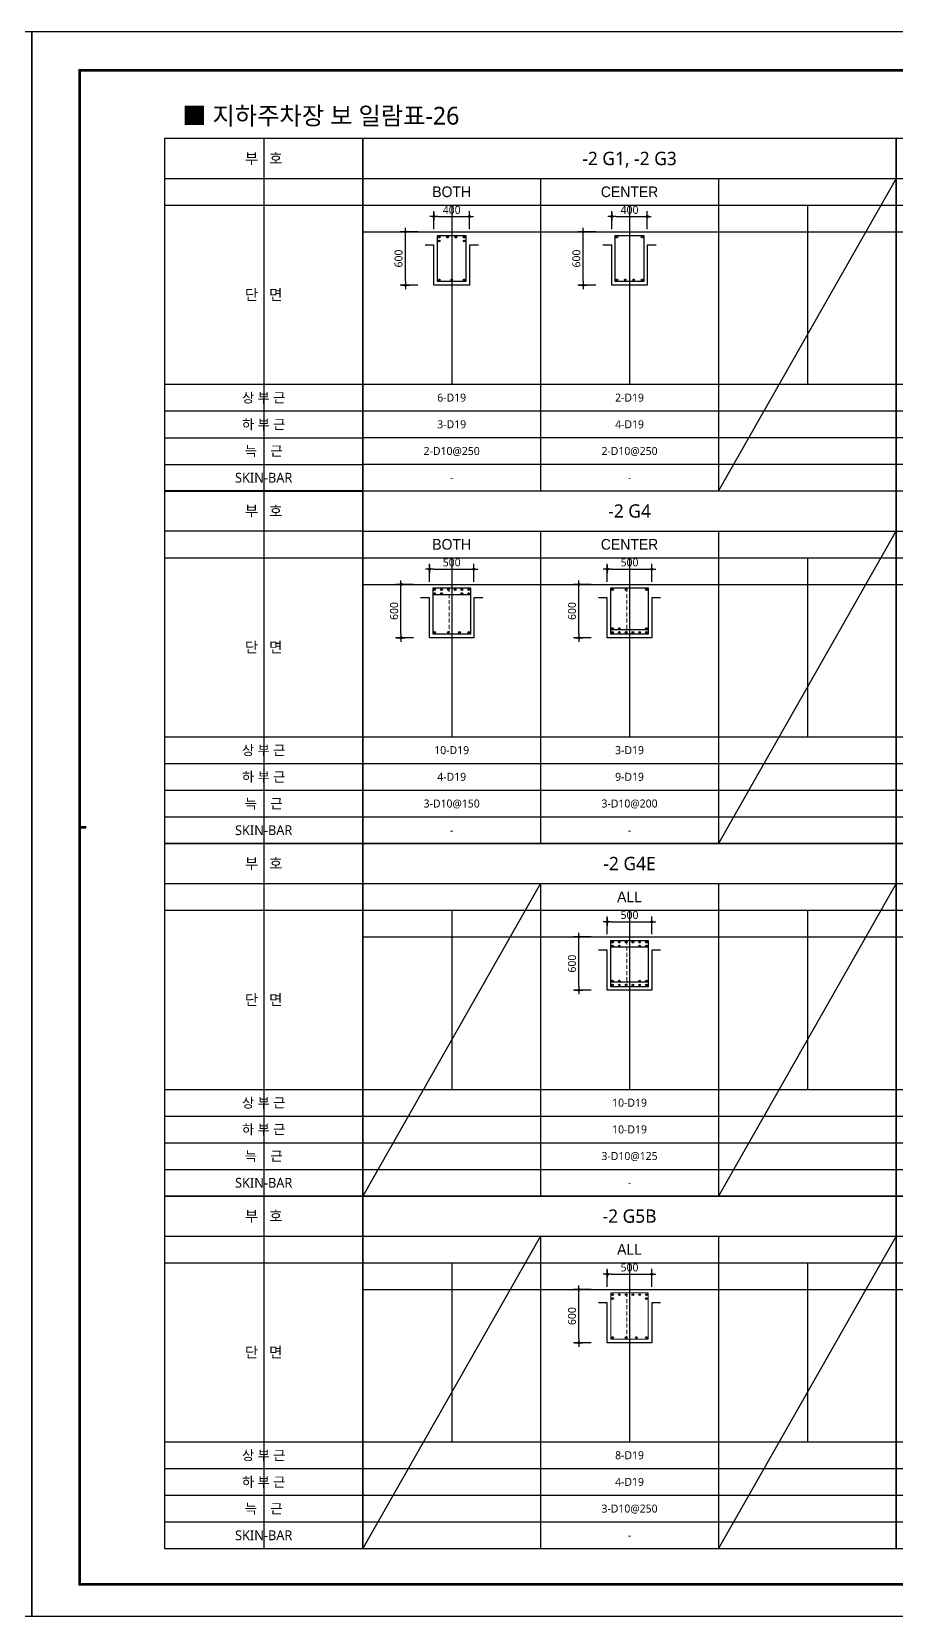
# Model space of a CAD drawing. Header units: millimetres. Extents: x 0 to 252030, y -124740 to 196020.
# Drawn here: x 50430 to 60153, y 71280 to 89100 of the extents above; entities that cross this region are included whole.
import ezdxf
from ezdxf.enums import TextEntityAlignment as Align

# ---------------------------------------------------------------- set-up
doc = ezdxf.new("R2010")
doc.units = ezdxf.units.MM
doc.header["$LTSCALE"] = 30
doc.linetypes.add('HID', pattern=[2.3, 1.5, -0.8])
doc.layers.get('DEFPOINTS').update_dxf_attribs({"color": 142})
for name, color, linetype in [('0-SEC1', 3, 'Continuous'), ('CON', 2, 'Continuous'), ('DIM', 7, 'Continuous'), ('ETC', 7, 'Continuous'), ('S-철근', 3, 'Continuous'), ('SHEET', 7, 'Continuous'), ('TEXT', 6, 'Continuous'), ('TXT', 3, 'Continuous'), ('XR-FORM_(도룡동)$0$Sheet', 7, 'Continuous')]:
    doc.layers.add(name, color=color, linetype=linetype)
doc.layers.add('Stirrup', color=1, linetype='Continuous', lineweight=0)
doc.layers.add('TieBar', color=7, linetype='HID', lineweight=0)
doc.styles.get("Standard").update_dxf_attribs({"font": 'malgun.ttf'})
doc.styles.add('돋움', font='Dotum.ttf')
doc.styles.add('맑은 고딕', font='malgun.ttf')
doc.dimstyles.new('30NDIM', dxfattribs={"dimscale": 50, "dimtxt": 3, "dimasz": 1.5, "dimexe": 2, "dimexo": 6, "dimgap": 1, "dimtad": 1, "dimdec": 0, "dimrnd": 0.25, "dimzin": 0, "dimdsep": 46, "dimtxsty": 'Standard', "dimblk": 'Z_DOT', "dimcen": 5, "dimclrd": 256, "dimclre": 256, "dimclrt": 3, "dimadec": 0, "dimazin": 0, "dimtm": 1e-09, "dimtfac": 1, "dimtdec": 0, "dimtix": 1, "dimtmove": 2, "dimatfit": 1, "dimldrblk": 'Z_DOT', "dimfxl": 1, "dimtolj": 1, "dimtzin": 0, "dimarcsym": 0})

# ---------------------------------------------------------------- blocks, each defined once
blk = doc.blocks.new('XR-FORM_(도룡동)$0$S')
at = {"layer": 'XR-FORM_(도룡동)$0$Sheet', "const_width": 100}
blk.add_lwpolyline([(1850, 57950), (82250, 57950), (82250, 1200), (1850, 1200)], close=True, dxfattribs=at)
at = {"layer": 'XR-FORM_(도룡동)$0$Sheet', "linetype": 'Continuous', "const_width": 100}
blk.add_lwpolyline([(2100, 29575), (1850, 29575)], dxfattribs=at)
blk = doc.blocks.new('XR-FORM_(도룡동)', base_point=(101.33, -56114.51))
at = {"layer": 'DEFPOINTS'}
blk.add_lwpolyline([(0, 0), (420, 0), (420, 297), (0, 297)], close=True, dxfattribs=at)
at = {"xscale": 0.005, "yscale": 0.005, "zscale": 0.005}
blk.add_blockref('XR-FORM_(도룡동)$0$S', (-0.25, 0), dxfattribs=at)
blk = doc.blocks.new('*U160')
at = {"layer": 'DEFPOINTS'}
for p, q in [((-1114, 5286), (-1114, 1321)), ((-2229, 4536), (0, 4536))]:
    blk.add_line(p, q, dxfattribs=at)
at = {"layer": 'SHEET'}
blk.add_line((-2229, 4836), (0, 4836), dxfattribs=at)
at = {"layer": 'SHEET', "color": 6}
for p, q in [((-2229, 2521), (0, 2521)), ((-2229, 2221), (0, 2221)), ((-2229, 1921), (0, 1921)), ((-2229, 1621), (0, 1621))]:
    blk.add_line(p, q, dxfattribs=at)
at = {"layer": 'SHEET'}
blk.add_lwpolyline([(0, 5286), (-2229, 5286), (-2229, 1321), (0, 1321)], close=True, dxfattribs=at)
at = {"layer": 'TXT', "style": '맑은 고딕'}
for s, height, p in [('부   호', 120, (-1114, 5061)), ('단   면', 120, (-1114, 3529)), ('상 부 근', 110, (-1114, 2371)), ('하 부 근', 110, (-1114, 2071)), ('늑    근', 110, (-1114, 1771)), ('SKIN-BAR', 110, (-1114, 1471))]:
    blk.add_text(s, height=height, dxfattribs=at).set_placement(p, align=Align.MIDDLE_CENTER)
blk = doc.blocks.new('4등분')
at = {"layer": 'DEFPOINTS'}
for p, q in [((1000, 3214), (1000, 1200)), ((3000, 3214), (3000, 1200)), ((5000, 3214), (5000, 1200)), ((0, 2914), (6000, 2914))]:
    blk.add_line(p, q, dxfattribs=at)
at = {"layer": 'SHEET'}
blk.add_line((0, 3514), (6000, 3514), dxfattribs=at)
at = {"layer": 'SHEET', "color": 6}
for p, q in [((2000, 3514), (2000, 0)), ((4000, 3514), (4000, 0)), ((0, 3214), (6000, 3214)), ((0, 1200), (6000, 1200)), ((0, 900), (6000, 900)), ((0, 600), (6000, 600)), ((0, 300), (6000, 300))]:
    blk.add_line(p, q, dxfattribs=at)
at = {"layer": 'SHEET'}
blk.add_lwpolyline([(6000, 3964), (0, 3964), (0, 0), (6000, 0)], close=True, dxfattribs=at)
blk = doc.blocks.new('Z_DOT')
at = {"layer": 'DIM', "color": 0}
for p, q in [((-1, 0), (1, 0)), ((0, -1), (0, 1))]:
    blk.add_line(p, q, dxfattribs=at)
for radius in [0.25, 0.125]:
    blk.add_circle((0, 0), radius, dxfattribs=at)
blk = doc.blocks.new('*D927')
at = {"layer": 'DEFPOINTS', "color": 0, "transparency": 16777216}
for p in [(55353, 87020), (54953, 86699), (55353, 86699)]:
    blk.add_point(p, dxfattribs=at)
at = {"layer": 'DIM', "lineweight": -2, "transparency": 16777216}
for p, q in [((54953, 86879), (54953, 87080)), ((54998, 87020), (55308, 87020)), ((55353, 86879), (55353, 87080))]:
    blk.add_line(p, q, dxfattribs=at)
at = {"layer": 'DIM', "lineweight": -2, "transparency": 16777216, "xscale": 45, "yscale": 45, "zscale": 45, "rotation": 180}
blk.add_blockref('Z_DOT', (54953, 87020), dxfattribs=at)
at = {"layer": 'DIM', "lineweight": -2, "transparency": 16777216, "xscale": 45, "yscale": 45, "zscale": 45}
blk.add_blockref('Z_DOT', (55353, 87020), dxfattribs=at)
at = {"layer": 'DIM', "color": 3, "transparency": 16777216, "insert": (55153, 87096), "char_height": 90, "attachment_point": 5}
blk.add_mtext('\\A1;400', dxfattribs=at)
blk = doc.blocks.new('*D928')
at = {"layer": 'DEFPOINTS', "color": 0, "transparency": 16777216}
for p in [(54633, 86849), (54953, 86849), (54953, 86249)]:
    blk.add_point(p, dxfattribs=at)
at = {"layer": 'DIM', "lineweight": -2, "transparency": 16777216}
for p, q in [((54773, 86849), (54573, 86849)), ((54633, 86294), (54633, 86804)), ((54773, 86249), (54573, 86249))]:
    blk.add_line(p, q, dxfattribs=at)
at = {"layer": 'DIM', "lineweight": -2, "transparency": 16777216, "xscale": 45, "yscale": 45, "zscale": 45}
for p, rotation in [((54633, 86849), 90), ((54633, 86249), 270)]:
    blk.add_blockref('Z_DOT', p, dxfattribs=dict(at, rotation=rotation))
at = {"layer": 'DIM', "color": 3, "transparency": 16777216, "insert": (54556, 86549), "char_height": 90, "attachment_point": 5, "rotation": 90}
blk.add_mtext('\\A1;600', dxfattribs=at)
blk = doc.blocks.new('*D929')
at = {"layer": 'DEFPOINTS', "color": 0, "transparency": 16777216}
for p in [(57353, 87020), (56953, 86699), (57353, 86699)]:
    blk.add_point(p, dxfattribs=at)
at = {"layer": 'DIM', "lineweight": -2, "transparency": 16777216}
for p, q in [((56953, 86879), (56953, 87080)), ((56998, 87020), (57308, 87020)), ((57353, 86879), (57353, 87080))]:
    blk.add_line(p, q, dxfattribs=at)
at = {"layer": 'DIM', "lineweight": -2, "transparency": 16777216, "xscale": 45, "yscale": 45, "zscale": 45, "rotation": 180}
blk.add_blockref('Z_DOT', (56953, 87020), dxfattribs=at)
at = {"layer": 'DIM', "lineweight": -2, "transparency": 16777216, "xscale": 45, "yscale": 45, "zscale": 45}
blk.add_blockref('Z_DOT', (57353, 87020), dxfattribs=at)
at = {"layer": 'DIM', "color": 3, "transparency": 16777216, "insert": (57153, 87096), "char_height": 90, "attachment_point": 5}
blk.add_mtext('\\A1;400', dxfattribs=at)
blk = doc.blocks.new('*D930')
at = {"layer": 'DEFPOINTS', "color": 0, "transparency": 16777216}
for p in [(56633, 86849), (56953, 86849), (56953, 86249)]:
    blk.add_point(p, dxfattribs=at)
at = {"layer": 'DIM', "lineweight": -2, "transparency": 16777216}
for p, q in [((56773, 86849), (56573, 86849)), ((56633, 86294), (56633, 86804)), ((56773, 86249), (56573, 86249))]:
    blk.add_line(p, q, dxfattribs=at)
at = {"layer": 'DIM', "lineweight": -2, "transparency": 16777216, "xscale": 45, "yscale": 45, "zscale": 45}
for p, rotation in [((56633, 86849), 90), ((56633, 86249), 270)]:
    blk.add_blockref('Z_DOT', p, dxfattribs=dict(at, rotation=rotation))
at = {"layer": 'DIM', "color": 3, "transparency": 16777216, "insert": (56556, 86549), "char_height": 90, "attachment_point": 5, "rotation": 90}
blk.add_mtext('\\A1;600', dxfattribs=at)
blk = doc.blocks.new('*D939')
at = {"layer": 'DEFPOINTS', "color": 0, "transparency": 16777216}
for p in [(55403, 83055), (54903, 82735), (55403, 82735)]:
    blk.add_point(p, dxfattribs=at)
at = {"layer": 'DIM', "lineweight": -2, "transparency": 16777216}
for p, q in [((54903, 82915), (54903, 83115)), ((54948, 83055), (55358, 83055)), ((55403, 82915), (55403, 83115))]:
    blk.add_line(p, q, dxfattribs=at)
at = {"layer": 'DIM', "lineweight": -2, "transparency": 16777216, "xscale": 45, "yscale": 45, "zscale": 45, "rotation": 180}
blk.add_blockref('Z_DOT', (54903, 83055), dxfattribs=at)
at = {"layer": 'DIM', "lineweight": -2, "transparency": 16777216, "xscale": 45, "yscale": 45, "zscale": 45}
blk.add_blockref('Z_DOT', (55403, 83055), dxfattribs=at)
at = {"layer": 'DIM', "color": 3, "transparency": 16777216, "insert": (55153, 83132), "char_height": 90, "attachment_point": 5}
blk.add_mtext('\\A1;500', dxfattribs=at)
blk = doc.blocks.new('*D940')
at = {"layer": 'DEFPOINTS', "color": 0, "transparency": 16777216}
for p in [(54583, 82885), (54903, 82885), (54903, 82285)]:
    blk.add_point(p, dxfattribs=at)
at = {"layer": 'DIM', "lineweight": -2, "transparency": 16777216}
for p, q in [((54723, 82885), (54523, 82885)), ((54583, 82330), (54583, 82840)), ((54723, 82285), (54523, 82285))]:
    blk.add_line(p, q, dxfattribs=at)
at = {"layer": 'DIM', "lineweight": -2, "transparency": 16777216, "xscale": 45, "yscale": 45, "zscale": 45}
for p, rotation in [((54583, 82885), 90), ((54583, 82285), 270)]:
    blk.add_blockref('Z_DOT', p, dxfattribs=dict(at, rotation=rotation))
at = {"layer": 'DIM', "color": 3, "transparency": 16777216, "insert": (54506, 82585), "char_height": 90, "attachment_point": 5, "rotation": 90}
blk.add_mtext('\\A1;600', dxfattribs=at)
blk = doc.blocks.new('*D941')
at = {"layer": 'DEFPOINTS', "color": 0, "transparency": 16777216}
for p in [(57403, 83055), (56903, 82735), (57403, 82735)]:
    blk.add_point(p, dxfattribs=at)
at = {"layer": 'DIM', "lineweight": -2, "transparency": 16777216}
for p, q in [((56903, 82915), (56903, 83115)), ((56948, 83055), (57358, 83055)), ((57403, 82915), (57403, 83115))]:
    blk.add_line(p, q, dxfattribs=at)
at = {"layer": 'DIM', "lineweight": -2, "transparency": 16777216, "xscale": 45, "yscale": 45, "zscale": 45, "rotation": 180}
blk.add_blockref('Z_DOT', (56903, 83055), dxfattribs=at)
at = {"layer": 'DIM', "lineweight": -2, "transparency": 16777216, "xscale": 45, "yscale": 45, "zscale": 45}
blk.add_blockref('Z_DOT', (57403, 83055), dxfattribs=at)
at = {"layer": 'DIM', "color": 3, "transparency": 16777216, "insert": (57153, 83132), "char_height": 90, "attachment_point": 5}
blk.add_mtext('\\A1;500', dxfattribs=at)
blk = doc.blocks.new('*D942')
at = {"layer": 'DEFPOINTS', "color": 0, "transparency": 16777216}
for p in [(56583, 82885), (56903, 82885), (56903, 82285)]:
    blk.add_point(p, dxfattribs=at)
at = {"layer": 'DIM', "lineweight": -2, "transparency": 16777216}
for p, q in [((56723, 82885), (56523, 82885)), ((56583, 82330), (56583, 82840)), ((56723, 82285), (56523, 82285))]:
    blk.add_line(p, q, dxfattribs=at)
at = {"layer": 'DIM', "lineweight": -2, "transparency": 16777216, "xscale": 45, "yscale": 45, "zscale": 45}
for p, rotation in [((56583, 82885), 90), ((56583, 82285), 270)]:
    blk.add_blockref('Z_DOT', p, dxfattribs=dict(at, rotation=rotation))
at = {"layer": 'DIM', "color": 3, "transparency": 16777216, "insert": (56506, 82585), "char_height": 90, "attachment_point": 5, "rotation": 90}
blk.add_mtext('\\A1;600', dxfattribs=at)
blk = doc.blocks.new('*D951')
at = {"layer": 'DEFPOINTS', "color": 0, "transparency": 16777216}
for p in [(57403, 79091), (56903, 78770), (57403, 78770)]:
    blk.add_point(p, dxfattribs=at)
at = {"layer": 'DIM', "lineweight": -2, "transparency": 16777216}
for p, q in [((56903, 78950), (56903, 79151)), ((57403, 78950), (57403, 79151)), ((56948, 79091), (57358, 79091))]:
    blk.add_line(p, q, dxfattribs=at)
at = {"layer": 'DIM', "lineweight": -2, "transparency": 16777216, "xscale": 45, "yscale": 45, "zscale": 45, "rotation": 180}
blk.add_blockref('Z_DOT', (56903, 79091), dxfattribs=at)
at = {"layer": 'DIM', "lineweight": -2, "transparency": 16777216, "xscale": 45, "yscale": 45, "zscale": 45}
blk.add_blockref('Z_DOT', (57403, 79091), dxfattribs=at)
at = {"layer": 'DIM', "color": 3, "transparency": 16777216, "insert": (57153, 79167), "char_height": 90, "attachment_point": 5}
blk.add_mtext('\\A1;500', dxfattribs=at)
blk = doc.blocks.new('*D952')
at = {"layer": 'DEFPOINTS', "color": 0, "transparency": 16777216}
for p in [(56583, 78920), (56903, 78920), (56903, 78320)]:
    blk.add_point(p, dxfattribs=at)
at = {"layer": 'DIM', "lineweight": -2, "transparency": 16777216}
for p, q in [((56723, 78920), (56523, 78920)), ((56583, 78365), (56583, 78875)), ((56723, 78320), (56523, 78320))]:
    blk.add_line(p, q, dxfattribs=at)
at = {"layer": 'DIM', "lineweight": -2, "transparency": 16777216, "xscale": 45, "yscale": 45, "zscale": 45}
for p, rotation in [((56583, 78920), 90), ((56583, 78320), 270)]:
    blk.add_blockref('Z_DOT', p, dxfattribs=dict(at, rotation=rotation))
at = {"layer": 'DIM', "color": 3, "transparency": 16777216, "insert": (56506, 78620), "char_height": 90, "attachment_point": 5, "rotation": 90}
blk.add_mtext('\\A1;600', dxfattribs=at)
blk = doc.blocks.new('*D963')
at = {"layer": 'DEFPOINTS', "color": 0, "transparency": 16777216}
for p in [(57403, 75126), (56903, 74806), (57403, 74806)]:
    blk.add_point(p, dxfattribs=at)
at = {"layer": 'DIM', "lineweight": -2, "transparency": 16777216}
for p, q in [((56903, 74986), (56903, 75186)), ((56948, 75126), (57358, 75126)), ((57403, 74986), (57403, 75186))]:
    blk.add_line(p, q, dxfattribs=at)
at = {"layer": 'DIM', "lineweight": -2, "transparency": 16777216, "xscale": 45, "yscale": 45, "zscale": 45, "rotation": 180}
blk.add_blockref('Z_DOT', (56903, 75126), dxfattribs=at)
at = {"layer": 'DIM', "lineweight": -2, "transparency": 16777216, "xscale": 45, "yscale": 45, "zscale": 45}
blk.add_blockref('Z_DOT', (57403, 75126), dxfattribs=at)
at = {"layer": 'DIM', "color": 3, "transparency": 16777216, "insert": (57153, 75203), "char_height": 90, "attachment_point": 5}
blk.add_mtext('\\A1;500', dxfattribs=at)
blk = doc.blocks.new('*D964')
at = {"layer": 'DEFPOINTS', "color": 0, "transparency": 16777216}
for p in [(56583, 74956), (56903, 74956), (56903, 74356)]:
    blk.add_point(p, dxfattribs=at)
at = {"layer": 'DIM', "lineweight": -2, "transparency": 16777216}
for p, q in [((56723, 74956), (56523, 74956)), ((56583, 74401), (56583, 74911)), ((56723, 74356), (56523, 74356))]:
    blk.add_line(p, q, dxfattribs=at)
at = {"layer": 'DIM', "lineweight": -2, "transparency": 16777216, "xscale": 45, "yscale": 45, "zscale": 45}
for p, rotation in [((56583, 74956), 90), ((56583, 74356), 270)]:
    blk.add_blockref('Z_DOT', p, dxfattribs=dict(at, rotation=rotation))
at = {"layer": 'DIM', "color": 3, "transparency": 16777216, "insert": (56506, 74656), "char_height": 90, "attachment_point": 5, "rotation": 90}
blk.add_mtext('\\A1;600', dxfattribs=at)

msp = doc.modelspace()

# ---------------------------------------------------------------- hatches: boundary and pattern name
at = {"layer": 'S-철근'}
h = msp.add_hatch(color=256, dxfattribs=at)
edge = h.paths.add_edge_path()
edge.add_arc((55012.08013, 86790.41992), 9.55, 0, 180)
edge.add_arc((55012.08013, 86790.41992), 9.55, 180, 360)
h = msp.add_hatch(color=256, dxfattribs=at)
edge = h.paths.add_edge_path()
edge.add_arc((55106.0268, 86790.41992), 9.55, 0, 180)
edge.add_arc((55106.0268, 86790.41992), 9.55, 180, 360)
h = msp.add_hatch(color=256, dxfattribs=at)
edge = h.paths.add_edge_path()
edge.add_arc((55199.97347, 86790.41992), 9.55, 0, 180)
edge.add_arc((55199.97347, 86790.41992), 9.55, 180, 360)
h = msp.add_hatch(color=256, dxfattribs=at)
edge = h.paths.add_edge_path()
edge.add_arc((55293.92013, 86790.41992), 9.55, 0, 180)
edge.add_arc((55293.92013, 86790.41992), 9.55, 180, 360)
h = msp.add_hatch(color=256, dxfattribs=at)
edge = h.paths.add_edge_path()
edge.add_arc((57012.08013, 86790.41992), 9.55, 0, 180)
edge.add_arc((57012.08013, 86790.41992), 9.55, 180, 360)
h = msp.add_hatch(color=256, dxfattribs=at)
edge = h.paths.add_edge_path()
edge.add_arc((57293.92013, 86790.41992), 9.55, 0, 180)
edge.add_arc((57293.92013, 86790.41992), 9.55, 180, 360)
h = msp.add_hatch(color=256, dxfattribs=at)
edge = h.paths.add_edge_path()
edge.add_arc((55012.08013, 86746.31992), 9.55, 0, 180)
edge.add_arc((55012.08013, 86746.31992), 9.55, 180, 360)
h = msp.add_hatch(color=256, dxfattribs=at)
edge = h.paths.add_edge_path()
edge.add_arc((55293.92013, 86746.31992), 9.55, 0, 180)
edge.add_arc((55293.92013, 86746.31992), 9.55, 180, 360)
h = msp.add_hatch(color=256, dxfattribs=at)
edge = h.paths.add_edge_path()
edge.add_arc((55012.08013, 86308.57992), 9.55, 0, 180)
edge.add_arc((55012.08013, 86308.57992), 9.55, 180, 360)
h = msp.add_hatch(color=256, dxfattribs=at)
edge = h.paths.add_edge_path()
edge.add_arc((55153.00013, 86308.57992), 9.55, 0, 180)
edge.add_arc((55153.00013, 86308.57992), 9.55, 180, 360)
h = msp.add_hatch(color=256, dxfattribs=at)
edge = h.paths.add_edge_path()
edge.add_arc((55293.92013, 86308.57992), 9.55, 0, 180)
edge.add_arc((55293.92013, 86308.57992), 9.55, 180, 360)
h = msp.add_hatch(color=256, dxfattribs=at)
edge = h.paths.add_edge_path()
edge.add_arc((57012.08013, 86308.57992), 9.55, 0, 180)
edge.add_arc((57012.08013, 86308.57992), 9.55, 180, 360)
h = msp.add_hatch(color=256, dxfattribs=at)
edge = h.paths.add_edge_path()
edge.add_arc((57106.0268, 86308.57992), 9.55, 0, 180)
edge.add_arc((57106.0268, 86308.57992), 9.55, 180, 360)
h = msp.add_hatch(color=256, dxfattribs=at)
edge = h.paths.add_edge_path()
edge.add_arc((57199.97347, 86308.57992), 9.55, 0, 180)
edge.add_arc((57199.97347, 86308.57992), 9.55, 180, 360)
h = msp.add_hatch(color=256, dxfattribs=at)
edge = h.paths.add_edge_path()
edge.add_arc((57293.92013, 86308.57992), 9.55, 0, 180)
edge.add_arc((57293.92013, 86308.57992), 9.55, 180, 360)
h = msp.add_hatch(color=256, dxfattribs=at)
edge = h.paths.add_edge_path()
edge.add_arc((54962.08013, 82825.91992), 9.55, 0, 180)
edge.add_arc((54962.08013, 82825.91992), 9.55, 180, 360)
h = msp.add_hatch(color=256, dxfattribs=at)
edge = h.paths.add_edge_path()
edge.add_arc((54962.08013, 82781.81992), 9.55, 0, 180)
edge.add_arc((54962.08013, 82781.81992), 9.55, 180, 360)
h = msp.add_hatch(color=256, dxfattribs=at)
edge = h.paths.add_edge_path()
edge.add_arc((55038.44813, 82825.91992), 9.55, 0, 180)
edge.add_arc((55038.44813, 82825.91992), 9.55, 180, 360)
h = msp.add_hatch(color=256, dxfattribs=at)
edge = h.paths.add_edge_path()
edge.add_arc((55038.44813, 82781.81992), 9.55, 0, 180)
edge.add_arc((55038.44813, 82781.81992), 9.55, 180, 360)
h = msp.add_hatch(color=256, dxfattribs=at)
edge = h.paths.add_edge_path()
edge.add_arc((55114.81613, 82825.91992), 9.55, 0, 180)
edge.add_arc((55114.81613, 82825.91992), 9.55, 180, 360)
h = msp.add_hatch(color=256, dxfattribs=at)
edge = h.paths.add_edge_path()
edge.add_arc((55191.18413, 82825.91992), 9.55, 0, 180)
edge.add_arc((55191.18413, 82825.91992), 9.55, 180, 360)
h = msp.add_hatch(color=256, dxfattribs=at)
edge = h.paths.add_edge_path()
edge.add_arc((55267.55213, 82825.91992), 9.55, 0, 180)
edge.add_arc((55267.55213, 82825.91992), 9.55, 180, 360)
h = msp.add_hatch(color=256, dxfattribs=at)
edge = h.paths.add_edge_path()
edge.add_arc((55267.55213, 82781.81992), 9.55, 0, 180)
edge.add_arc((55267.55213, 82781.81992), 9.55, 180, 360)
h = msp.add_hatch(color=256, dxfattribs=at)
edge = h.paths.add_edge_path()
edge.add_arc((55343.92013, 82825.91992), 9.55, 0, 180)
edge.add_arc((55343.92013, 82825.91992), 9.55, 180, 360)
h = msp.add_hatch(color=256, dxfattribs=at)
edge = h.paths.add_edge_path()
edge.add_arc((55343.92013, 82781.81992), 9.55, 0, 180)
edge.add_arc((55343.92013, 82781.81992), 9.55, 180, 360)
h = msp.add_hatch(color=256, dxfattribs=at)
edge = h.paths.add_edge_path()
edge.add_arc((56962.08013, 82825.91992), 9.55, 0, 180)
edge.add_arc((56962.08013, 82825.91992), 9.55, 180, 360)
h = msp.add_hatch(color=256, dxfattribs=at)
edge = h.paths.add_edge_path()
edge.add_arc((57114.81613, 82825.91992), 9.55, 180, 360, ccw=False)
edge.add_arc((57114.81613, 82825.91992), 9.55, 0, 180, ccw=False)
h = msp.add_hatch(color=256, dxfattribs=at)
edge = h.paths.add_edge_path()
edge.add_arc((57343.92013, 82825.91992), 9.55, 0, 180)
edge.add_arc((57343.92013, 82825.91992), 9.55, 180, 360)
h = msp.add_hatch(color=256, dxfattribs=at)
edge = h.paths.add_edge_path()
edge.add_arc((54962.08013, 82344.07992), 9.55, 0, 180)
edge.add_arc((54962.08013, 82344.07992), 9.55, 180, 360)
h = msp.add_hatch(color=256, dxfattribs=at)
edge = h.paths.add_edge_path()
edge.add_arc((55114.81613, 82344.07992), 9.55, 180, 360, ccw=False)
edge.add_arc((55114.81613, 82344.07992), 9.55, 0, 180, ccw=False)
h = msp.add_hatch(color=256, dxfattribs=at)
edge = h.paths.add_edge_path()
edge.add_arc((55241.1517, 82344.07992), 9.55, 0, 180)
edge.add_arc((55241.1517, 82344.07992), 9.55, 180, 360)
h = msp.add_hatch(color=256, dxfattribs=at)
edge = h.paths.add_edge_path()
edge.add_arc((55343.92013, 82344.07992), 9.55, 0, 180)
edge.add_arc((55343.92013, 82344.07992), 9.55, 180, 360)
h = msp.add_hatch(color=256, dxfattribs=at)
edge = h.paths.add_edge_path()
edge.add_arc((56962.08013, 82388.17992), 9.55, 0, 180)
edge.add_arc((56962.08013, 82388.17992), 9.55, 180, 360)
h = msp.add_hatch(color=256, dxfattribs=at)
edge = h.paths.add_edge_path()
edge.add_arc((56962.08013, 82344.07992), 9.55, 0, 180)
edge.add_arc((56962.08013, 82344.07992), 9.55, 180, 360)
h = msp.add_hatch(color=256, dxfattribs=at)
edge = h.paths.add_edge_path()
edge.add_arc((57038.44813, 82388.17992), 9.55, 0, 180)
edge.add_arc((57038.44813, 82388.17992), 9.55, 180, 360)
h = msp.add_hatch(color=256, dxfattribs=at)
edge = h.paths.add_edge_path()
edge.add_arc((57038.44813, 82344.07992), 9.55, 0, 180)
edge.add_arc((57038.44813, 82344.07992), 9.55, 180, 360)
h = msp.add_hatch(color=256, dxfattribs=at)
edge = h.paths.add_edge_path()
edge.add_arc((57114.81613, 82344.07992), 9.55, 0, 180)
edge.add_arc((57114.81613, 82344.07992), 9.55, 180, 360)
h = msp.add_hatch(color=256, dxfattribs=at)
edge = h.paths.add_edge_path()
edge.add_arc((57191.18413, 82344.07992), 9.55, 0, 180)
edge.add_arc((57191.18413, 82344.07992), 9.55, 180, 360)
h = msp.add_hatch(color=256, dxfattribs=at)
edge = h.paths.add_edge_path()
edge.add_arc((57267.55213, 82344.07992), 9.55, 0, 180)
edge.add_arc((57267.55213, 82344.07992), 9.55, 180, 360)
h = msp.add_hatch(color=256, dxfattribs=at)
edge = h.paths.add_edge_path()
edge.add_arc((57343.92013, 82388.17992), 9.55, 0, 180)
edge.add_arc((57343.92013, 82388.17992), 9.55, 180, 360)
h = msp.add_hatch(color=256, dxfattribs=at)
edge = h.paths.add_edge_path()
edge.add_arc((57343.92013, 82344.07992), 9.55, 0, 180)
edge.add_arc((57343.92013, 82344.07992), 9.55, 180, 360)
h = msp.add_hatch(color=256, dxfattribs=at)
edge = h.paths.add_edge_path()
edge.add_arc((56962.08013, 78861.41992), 9.55, 0, 180)
edge.add_arc((56962.08013, 78861.41992), 9.55, 180, 360)
h = msp.add_hatch(color=256, dxfattribs=at)
edge = h.paths.add_edge_path()
edge.add_arc((56962.08013, 78817.31992), 9.55, 0, 180)
edge.add_arc((56962.08013, 78817.31992), 9.55, 180, 360)
h = msp.add_hatch(color=256, dxfattribs=at)
edge = h.paths.add_edge_path()
edge.add_arc((57038.44813, 78861.41992), 9.55, 0, 180)
edge.add_arc((57038.44813, 78861.41992), 9.55, 180, 360)
h = msp.add_hatch(color=256, dxfattribs=at)
edge = h.paths.add_edge_path()
edge.add_arc((57038.44813, 78817.31992), 9.55, 0, 180)
edge.add_arc((57038.44813, 78817.31992), 9.55, 180, 360)
h = msp.add_hatch(color=256, dxfattribs=at)
edge = h.paths.add_edge_path()
edge.add_arc((57114.81613, 78861.41992), 9.55, 0, 180)
edge.add_arc((57114.81613, 78861.41992), 9.55, 180, 360)
h = msp.add_hatch(color=256, dxfattribs=at)
edge = h.paths.add_edge_path()
edge.add_arc((57191.18413, 78861.41992), 9.55, 0, 180)
edge.add_arc((57191.18413, 78861.41992), 9.55, 180, 360)
h = msp.add_hatch(color=256, dxfattribs=at)
edge = h.paths.add_edge_path()
edge.add_arc((57267.55213, 78861.41992), 9.55, 0, 180)
edge.add_arc((57267.55213, 78861.41992), 9.55, 180, 360)
h = msp.add_hatch(color=256, dxfattribs=at)
edge = h.paths.add_edge_path()
edge.add_arc((57267.55213, 78817.31992), 9.55, 0, 180)
edge.add_arc((57267.55213, 78817.31992), 9.55, 180, 360)
h = msp.add_hatch(color=256, dxfattribs=at)
edge = h.paths.add_edge_path()
edge.add_arc((57343.92013, 78861.41992), 9.55, 0, 180)
edge.add_arc((57343.92013, 78861.41992), 9.55, 180, 360)
h = msp.add_hatch(color=256, dxfattribs=at)
edge = h.paths.add_edge_path()
edge.add_arc((57343.92013, 78817.31992), 9.55, 0, 180)
edge.add_arc((57343.92013, 78817.31992), 9.55, 180, 360)
h = msp.add_hatch(color=256, dxfattribs=at)
edge = h.paths.add_edge_path()
edge.add_arc((56962.08013, 78423.67992), 9.55, 0, 180)
edge.add_arc((56962.08013, 78423.67992), 9.55, 180, 360)
h = msp.add_hatch(color=256, dxfattribs=at)
edge = h.paths.add_edge_path()
edge.add_arc((57038.44813, 78423.67992), 9.55, 180, 360, ccw=False)
edge.add_arc((57038.44813, 78423.67992), 9.55, 0, 180, ccw=False)
h = msp.add_hatch(color=256, dxfattribs=at)
edge = h.paths.add_edge_path()
edge.add_arc((57267.55213, 78423.67992), 9.55, 180, 360, ccw=False)
edge.add_arc((57267.55213, 78423.67992), 9.55, 0, 180, ccw=False)
h = msp.add_hatch(color=256, dxfattribs=at)
edge = h.paths.add_edge_path()
edge.add_arc((57343.92013, 78423.67992), 9.55, 0, 180)
edge.add_arc((57343.92013, 78423.67992), 9.55, 180, 360)
h = msp.add_hatch(color=256, dxfattribs=at)
edge = h.paths.add_edge_path()
edge.add_arc((56962.08013, 78379.57992), 9.55, 0, 180)
edge.add_arc((56962.08013, 78379.57992), 9.55, 180, 360)
h = msp.add_hatch(color=256, dxfattribs=at)
edge = h.paths.add_edge_path()
edge.add_arc((57038.44813, 78379.57992), 9.55, 0, 180)
edge.add_arc((57038.44813, 78379.57992), 9.55, 180, 360)
h = msp.add_hatch(color=256, dxfattribs=at)
edge = h.paths.add_edge_path()
edge.add_arc((57114.81613, 78379.57992), 9.55, 0, 180)
edge.add_arc((57114.81613, 78379.57992), 9.55, 180, 360)
h = msp.add_hatch(color=256, dxfattribs=at)
edge = h.paths.add_edge_path()
edge.add_arc((57191.18413, 78379.57992), 9.55, 0, 180)
edge.add_arc((57191.18413, 78379.57992), 9.55, 180, 360)
h = msp.add_hatch(color=256, dxfattribs=at)
edge = h.paths.add_edge_path()
edge.add_arc((57267.55213, 78379.57992), 9.55, 0, 180)
edge.add_arc((57267.55213, 78379.57992), 9.55, 180, 360)
h = msp.add_hatch(color=256, dxfattribs=at)
edge = h.paths.add_edge_path()
edge.add_arc((57343.92013, 78379.57992), 9.55, 0, 180)
edge.add_arc((57343.92013, 78379.57992), 9.55, 180, 360)
h = msp.add_hatch(color=256, dxfattribs=at)
edge = h.paths.add_edge_path()
edge.add_arc((56962.08013, 74896.91992), 9.55, 0, 180)
edge.add_arc((56962.08013, 74896.91992), 9.55, 180, 360)
h = msp.add_hatch(color=256, dxfattribs=at)
edge = h.paths.add_edge_path()
edge.add_arc((56962.08013, 74852.81992), 9.55, 0, 180)
edge.add_arc((56962.08013, 74852.81992), 9.55, 180, 360)
h = msp.add_hatch(color=256, dxfattribs=at)
edge = h.paths.add_edge_path()
edge.add_arc((57038.44813, 74896.91992), 9.55, 0, 180)
edge.add_arc((57038.44813, 74896.91992), 9.55, 180, 360)
h = msp.add_hatch(color=256, dxfattribs=at)
edge = h.paths.add_edge_path()
edge.add_arc((57114.81613, 74896.91992), 9.55, 0, 180)
edge.add_arc((57114.81613, 74896.91992), 9.55, 180, 360)
h = msp.add_hatch(color=256, dxfattribs=at)
edge = h.paths.add_edge_path()
edge.add_arc((57191.18413, 74896.91992), 9.55, 0, 180)
edge.add_arc((57191.18413, 74896.91992), 9.55, 180, 360)
h = msp.add_hatch(color=256, dxfattribs=at)
edge = h.paths.add_edge_path()
edge.add_arc((57267.55213, 74896.91992), 9.55, 0, 180)
edge.add_arc((57267.55213, 74896.91992), 9.55, 180, 360)
h = msp.add_hatch(color=256, dxfattribs=at)
edge = h.paths.add_edge_path()
edge.add_arc((57343.92013, 74896.91992), 9.55, 0, 180)
edge.add_arc((57343.92013, 74896.91992), 9.55, 180, 360)
h = msp.add_hatch(color=256, dxfattribs=at)
edge = h.paths.add_edge_path()
edge.add_arc((57343.92013, 74852.81992), 9.55, 0, 180)
edge.add_arc((57343.92013, 74852.81992), 9.55, 180, 360)
h = msp.add_hatch(color=256, dxfattribs=at)
edge = h.paths.add_edge_path()
edge.add_arc((56962.08013, 74415.07992), 9.55, 0, 180)
edge.add_arc((56962.08013, 74415.07992), 9.55, 180, 360)
h = msp.add_hatch(color=256, dxfattribs=at)
edge = h.paths.add_edge_path()
edge.add_arc((57114.81613, 74415.07992), 9.55, 0, 180)
edge.add_arc((57114.81613, 74415.07992), 9.55, 180, 360)
h = msp.add_hatch(color=256, dxfattribs=at)
edge = h.paths.add_edge_path()
edge.add_arc((57229.36813, 74415.07992), 9.55, 0, 180)
edge.add_arc((57229.36813, 74415.07992), 9.55, 180, 360)
h = msp.add_hatch(color=256, dxfattribs=at)
edge = h.paths.add_edge_path()
edge.add_arc((57343.92013, 74415.07992), 9.55, 0, 180)
edge.add_arc((57343.92013, 74415.07992), 9.55, 180, 360)

# ---------------------------------------------------------------- linework, layer by layer
at = {"layer": 'CON', "color": 8}
for p, q in [((54853.00013, 86849.49992), (55453.00013, 86849.49992)), ((56853.00013, 86849.49992), (57453.00013, 86849.49992)), ((54803.00013, 82884.99992), (55503.00013, 82884.99992)), ((56803.00013, 82884.99992), (57503.00013, 82884.99992)), ((56803.00013, 78920.49992), (57503.00013, 78920.49992)), ((56803.00013, 74955.99992), (57503.00013, 74955.99992))]:
    msp.add_line(p, q, dxfattribs=at)
for points in [[(55453.00013, 86699.49992), (55353.00013, 86699.49992), (55353.00013, 86249.49992), (54953.00013, 86249.49992), (54953.00013, 86699.49992), (54853.00013, 86699.49992)], [(57453.00013, 86699.49992), (57353.00013, 86699.49992), (57353.00013, 86249.49992), (56953.00013, 86249.49992), (56953.00013, 86699.49992), (56853.00013, 86699.49992)], [(55503.00013, 82734.99992), (55403.00013, 82734.99992), (55403.00013, 82284.99992), (54903.00013, 82284.99992), (54903.00013, 82734.99992), (54803.00013, 82734.99992)], [(57503.00013, 82734.99992), (57403.00013, 82734.99992), (57403.00013, 82284.99992), (56903.00013, 82284.99992), (56903.00013, 82734.99992), (56803.00013, 82734.99992)], [(57503.00013, 78770.49992), (57403.00013, 78770.49992), (57403.00013, 78320.49992), (56903.00013, 78320.49992), (56903.00013, 78770.49992), (56803.00013, 78770.49992)], [(57503.00013, 74805.99992), (57403.00013, 74805.99992), (57403.00013, 74355.99992), (56903.00013, 74355.99992), (56903.00013, 74805.99992), (56803.00013, 74805.99992)]]:
    msp.add_lwpolyline(points, dxfattribs=at)
at = {"layer": 'ETC', "color": 8}
for p, q in [((54943.00013, 82772.26992), (55363.00013, 82772.26992)), ((56943.00013, 82378.62992), (57363.00013, 82378.62992)), ((56943.00013, 78807.76992), (57363.00013, 78807.76992)), ((56943.00013, 78414.12992), (57363.00013, 78414.12992))]:
    msp.add_line(p, q, dxfattribs=at)
at = {"layer": 'S-철근'}
for points in [[(54993.00013, 86289.49992), (54993.00013, 86809.49992), (55313.00013, 86809.49992), (55313.00013, 86289.49992), (54993.00013, 86289.49992)], [(56993.00013, 86289.49992), (56993.00013, 86809.49992), (57313.00013, 86809.49992), (57313.00013, 86289.49992), (56993.00013, 86289.49992)], [(54943.00013, 82324.99992), (54943.00013, 82844.99992), (55363.00013, 82844.99992), (55363.00013, 82324.99992), (54943.00013, 82324.99992)], [(56943.00013, 82324.99992), (56943.00013, 82844.99992), (57363.00013, 82844.99992), (57363.00013, 82324.99992), (56943.00013, 82324.99992)], [(56943.00013, 78360.49992), (56943.00013, 78880.49992), (57363.00013, 78880.49992), (57363.00013, 78360.49992), (56943.00013, 78360.49992)]]:
    msp.add_lwpolyline(points, dxfattribs=at)
for centre in [(55012.08013, 86790.41992), (55106.0268, 86790.41992), (55199.97347, 86790.41992), (55293.92013, 86790.41992), (57012.08013, 86790.41992), (57293.92013, 86790.41992), (55012.08013, 86746.31992), (55293.92013, 86746.31992), (55012.08013, 86308.57992), (55153.00013, 86308.57992), (55293.92013, 86308.57992), (57012.08013, 86308.57992), (57106.0268, 86308.57992), (57199.97347, 86308.57992), (57293.92013, 86308.57992), (54962.08013, 82825.91992), (54962.08013, 82781.81992), (55038.44813, 82825.91992), (55038.44813, 82781.81992), (55114.81613, 82825.91992), (55191.18413, 82825.91992), (55267.55213, 82825.91992), (55267.55213, 82781.81992), (55343.92013, 82825.91992), (55343.92013, 82781.81992), (56962.08013, 82825.91992), (57114.81613, 82825.91992), (57343.92013, 82825.91992), (54962.08013, 82344.07992), (55114.81613, 82344.07992), (55241.1517, 82344.07992), (55343.92013, 82344.07992), (56962.08013, 82388.17992), (56962.08013, 82344.07992), (57038.44813, 82388.17992), (57038.44813, 82344.07992), (57114.81613, 82344.07992), (57191.18413, 82344.07992), (57267.55213, 82344.07992), (57343.92013, 82388.17992), (57343.92013, 82344.07992), (56962.08013, 78861.41992), (56962.08013, 78817.31992), (57038.44813, 78861.41992), (57038.44813, 78817.31992), (57114.81613, 78861.41992), (57191.18413, 78861.41992), (57267.55213, 78861.41992), (57267.55213, 78817.31992), (57343.92013, 78861.41992), (57343.92013, 78817.31992), (56962.08013, 78423.67992), (57038.44813, 78423.67992), (57267.55213, 78423.67992), (57343.92013, 78423.67992), (56962.08013, 78379.57992), (57038.44813, 78379.57992), (57114.81613, 78379.57992), (57191.18413, 78379.57992), (57267.55213, 78379.57992), (57343.92013, 78379.57992), (56962.08013, 74896.91992), (56962.08013, 74852.81992), (57038.44813, 74896.91992), (57114.81613, 74896.91992), (57191.18413, 74896.91992), (57267.55213, 74896.91992), (57343.92013, 74896.91992), (57343.92013, 74852.81992), (56962.08013, 74415.07992), (57114.81613, 74415.07992), (57229.36813, 74415.07992), (57343.92013, 74415.07992)]:
    msp.add_circle(centre, 9.55, dxfattribs=at)
at = {"layer": 'SHEET'}
for p, q in [((60153.00013, 87449.49992), (58153.00013, 83934.99992)), ((60153.00013, 83484.99992), (58153.00013, 79970.49992)), ((56153.00013, 79520.49992), (54153.00013, 76005.99992)), ((60153.00013, 79520.49992), (58153.00013, 76005.99992)), ((56153.00013, 75555.99992), (54153.00013, 72041.49992)), ((60153.00013, 75555.99992), (58153.00013, 72041.49992))]:
    msp.add_line(p, q, dxfattribs=at)
at = {"layer": 'Stirrup', "color": 3}
msp.add_lwpolyline([(56943.00013, 74395.99992), (56943.00013, 74915.99992), (57363.00013, 74915.99992), (57363.00013, 74395.99992), (56943.00013, 74395.99992)], dxfattribs=at)
at = {"layer": 'TieBar'}
for p, q in [((55124.36613, 82844.99992), (55124.36613, 82324.99992)), ((57124.36613, 82844.99992), (57124.36613, 82324.99992)), ((57124.36613, 78880.49992), (57124.36613, 78360.49992)), ((57124.36613, 74915.99992), (57124.36613, 74395.99992))]:
    msp.add_line(p, q, dxfattribs=at)

# ---------------------------------------------------------------- block references
for name, p in [('*U160', (54153.00013, 82613.49992)), ('4등분', (54153.00013, 83934.99992)), ('4등분', (60153.00013, 83934.99992)), ('*U160', (54153.00013, 78648.99992)), ('4등분', (54153.00013, 79970.49992)), ('4등분', (60153.00013, 79970.49992)), ('*U160', (54153.00013, 74684.49992)), ('4등분', (54153.00013, 76005.99992)), ('4등분', (60153.00013, 76005.99992)), ('*U160', (54153.00013, 70719.99992)), ('4등분', (54153.00013, 72041.49992)), ('4등분', (60153.00013, 72041.49992))]:
    msp.add_blockref(name, p)
at = {"layer": '0-SEC1', "xscale": 60, "yscale": 60, "zscale": 60}
for p in [(31310.02429, -3295590.57868), (56510.02429, -3295590.57868)]:
    msp.add_blockref('XR-FORM_(도룡동)', p, dxfattribs=at)

# ---------------------------------------------------------------- texts
at = {"layer": 'TEXT', "style": '맑은 고딕'}
msp.add_text('■ 지하주차장 보 일람표-26', height=200, dxfattribs=at).set_placement((52122.82534, 88154.96949), align=Align.MIDDLE_LEFT)
at = {"layer": 'TXT', "color": 2, "style": '맑은 고딕'}
for s, p in [('-2 G1, -2 G3', (57153.00013, 87674.49992)), ('-2 G4', (57153.00013, 83709.99992)), ('-2 G4E', (57153.00013, 79745.49992)), ('-2 G5B', (57153.00013, 75780.99992))]:
    msp.add_text(s, height=150, dxfattribs=at).set_placement(p, align=Align.MIDDLE_CENTER)
at = {"layer": 'TXT'}
for s, height, style, p in [('BOTH', 120, '돋움', (55153.00013, 87299.49992)), ('CENTER', 120, '돋움', (57153.00013, 87299.49992)), ('6-D19', 90, '맑은 고딕', (55153.00013, 84984.99992)), ('2-D19', 90, '맑은 고딕', (57153.00013, 84984.99992)), ('3-D19', 90, '맑은 고딕', (55153.00013, 84684.99992)), ('4-D19', 90, '맑은 고딕', (57153.00013, 84684.99992)), ('2-D10@250', 90, '맑은 고딕', (55153.00013, 84384.99992)), ('2-D10@250', 90, '맑은 고딕', (57153.00013, 84384.99992)), ('-', 90, '맑은 고딕', (55153.00013, 84084.99992)), ('-', 90, '맑은 고딕', (57153.00013, 84084.99992)), ('BOTH', 120, '돋움', (55153.00013, 83334.99992)), ('CENTER', 120, '돋움', (57153.00013, 83334.99992)), ('10-D19', 90, '맑은 고딕', (55153.00013, 81020.49992)), ('3-D19', 90, '맑은 고딕', (57153.00013, 81020.49992)), ('4-D19', 90, '맑은 고딕', (55153.00013, 80720.49992)), ('9-D19', 90, '맑은 고딕', (57153.00013, 80720.49992)), ('3-D10@150', 90, '맑은 고딕', (55153.00013, 80420.49992)), ('3-D10@200', 90, '맑은 고딕', (57153.00013, 80420.49992)), ('-', 90, '맑은 고딕', (55153.00013, 80120.49992)), ('-', 90, '맑은 고딕', (57153.00013, 80120.49992)), ('ALL', 120, '돋움', (57153.00013, 79370.49992)), ('10-D19', 90, '맑은 고딕', (57153.00013, 77055.99992)), ('10-D19', 90, '맑은 고딕', (57153.00013, 76755.99992)), ('3-D10@125', 90, '맑은 고딕', (57153.00013, 76455.99992)), ('-', 90, '맑은 고딕', (57153.00013, 76155.99992)), ('ALL', 120, '돋움', (57153.00013, 75405.99992)), ('8-D19', 90, '맑은 고딕', (57153.00013, 73091.49992)), ('4-D19', 90, '맑은 고딕', (57153.00013, 72791.49992)), ('3-D10@250', 90, '맑은 고딕', (57153.00013, 72491.49992)), ('-', 90, '맑은 고딕', (57153.00013, 72191.49992))]:
    msp.add_text(s, height=height, dxfattribs=dict(at, style=style)).set_placement(p, align=Align.MIDDLE_CENTER)

# ---------------------------------------------------------------- dimensions: what is measured, and where the dimension line sits
at = {"layer": 'DIM'}
for base, p1, p2, picture, middle in [((55353.00013, 87019.65148), (54953.00013, 86699.49992), (55353.00013, 86699.49992), '*D927', (55153.00013, 87096.14945)), ((57353.00013, 87019.65148), (56953.00013, 86699.49992), (57353.00013, 86699.49992), '*D929', (57153.00013, 87096.14945)), ((55403.00013, 83055.15148), (54903.00013, 82734.99992), (55403.00013, 82734.99992), '*D939', (55153.00013, 83131.64945)), ((57403.00013, 83055.15148), (56903.00013, 82734.99992), (57403.00013, 82734.99992), '*D941', (57153.00013, 83131.64945)), ((57403.00013, 79090.65148), (56903.00013, 78770.49992), (57403.00013, 78770.49992), '*D951', (57153.00013, 79167.14945)), ((57403.00013, 75126.15148), (56903.00013, 74805.99992), (57403.00013, 74805.99992), '*D963', (57153.00013, 75202.64945))]:
    dim = msp.add_linear_dim(base=base, p1=p1, p2=p2, dimstyle='30NDIM', override={"dimscale": 30, "dimtxsty": 'Standard'}, dxfattribs=at)
    dim.commit()
    dim.dimension.update_dxf_attribs({"geometry": picture, "text_midpoint": middle})
for base, p1, p2, picture, middle in [((54632.84857, 86849.49992), (54953.00013, 86249.49992), (54953.00013, 86849.49992), '*D928', (54556.3506, 86549.49992)), ((56632.84857, 86849.49992), (56953.00013, 86249.49992), (56953.00013, 86849.49992), '*D930', (56556.3506, 86549.49992)), ((54582.84857, 82884.99992), (54903.00013, 82284.99992), (54903.00013, 82884.99992), '*D940', (54506.3506, 82584.99992)), ((56582.84857, 82884.99992), (56903.00013, 82284.99992), (56903.00013, 82884.99992), '*D942', (56506.3506, 82584.99992)), ((56582.84857, 78920.49992), (56903.00013, 78320.49992), (56903.00013, 78920.49992), '*D952', (56506.3506, 78620.49992)), ((56582.84857, 74955.99992), (56903.00013, 74355.99992), (56903.00013, 74955.99992), '*D964', (56506.3506, 74655.99992))]:
    dim = msp.add_linear_dim(base=base, p1=p1, p2=p2, angle=90, dimstyle='30NDIM', override={"dimscale": 30, "dimtxsty": 'Standard'}, dxfattribs=at)
    dim.commit()
    dim.dimension.update_dxf_attribs({"geometry": picture, "text_midpoint": middle})

doc.saveas('drawing.dxf')
